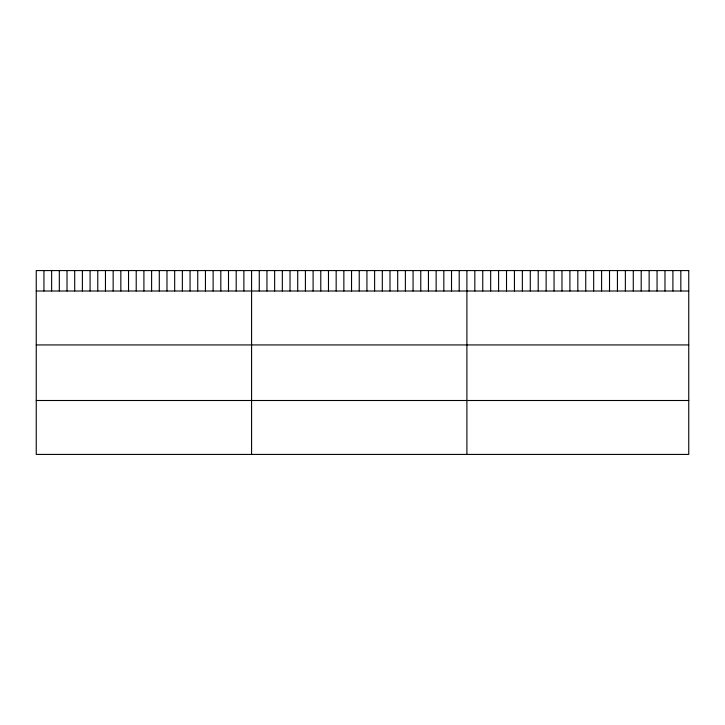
<?xml version="1.0" encoding="UTF-8"?>
<svg xmlns="http://www.w3.org/2000/svg" width="725" height="725" viewBox="0 0 725 725"><rect width="100%" height="100%" fill="white"/><g stroke="black" fill="none" stroke-linecap="round" stroke-linejoin="round"><path stroke-width="1.09" d="M36.25 291.006L688.75 291.006M36.25 344.937L688.75 344.937M36.25 400.499L688.75 400.499M680.829 270.579L680.829 291.006M672.9 270.579L672.9 291.006M664.979 270.579L664.979 291.006M657.058 270.579L657.058 291.006M649.138 270.579L649.138 291.006M641.208 270.579L641.208 291.006M633.287 270.579L633.287 291.006M625.367 270.579L625.367 291.006M617.437 270.579L617.437 291.006M609.517 270.579L609.517 291.006M601.596 270.579L601.596 291.006M593.675 270.579L593.675 291.006M585.746 270.579L585.746 291.006M577.825 270.579L577.825 291.006M569.904 270.579L569.904 291.006M561.975 270.579L561.975 291.006M554.054 270.579L554.054 291.006M546.133 270.579L546.133 291.006M538.213 270.579L538.213 291.006M530.283 270.579L530.283 291.006M522.362 270.579L522.362 291.006M514.442 270.579L514.442 291.006M506.512 270.579L506.512 291.006M498.592 270.579L498.592 291.006M490.671 270.579L490.671 291.006M482.75 270.579L482.75 291.006M474.821 270.579L474.821 291.006M466.9 270.579L466.9 454.421M459.206 270.579L459.206 291.006M451.521 270.579L451.521 291.006M443.827 270.579L443.827 291.006M436.142 270.579L436.142 291.006M428.448 270.579L428.448 291.006M420.763 270.579L420.763 291.006M413.069 270.579L413.069 291.006M405.375 270.579L405.375 291.006M397.69 270.579L397.69 291.006M389.996 270.579L389.996 291.006M382.311 270.579L382.311 291.006M374.617 270.579L374.617 291.006M366.932 270.579L366.932 291.006M359.237 270.579L359.237 291.006M351.543 270.579L351.543 291.006M343.858 270.579L343.858 291.006M336.164 270.579L336.164 291.006M328.479 270.579L328.479 291.006M320.785 270.579L320.785 291.006M313.1 270.579L313.1 291.006M305.406 270.579L305.406 291.006M297.712 270.579L297.712 291.006M290.027 270.579L290.027 291.006M282.333 270.579L282.333 291.006M274.648 270.579L274.648 291.006M266.954 270.579L266.954 291.006M259.269 270.579L259.269 291.006M251.575 270.579L251.575 454.421M243.881 270.579L243.881 291.006M236.196 270.579L236.196 291.006M228.502 270.579L228.502 291.006M220.817 270.579L220.817 291.006M213.123 270.579L213.123 291.006M205.438 270.579L205.438 291.006M197.744 270.579L197.744 291.006M190.05 270.579L190.05 291.006M182.365 270.579L182.365 291.006M174.671 270.579L174.671 291.006M166.986 270.579L166.986 291.006M159.292 270.579L159.292 291.006M151.607 270.579L151.607 291.006M143.913 270.579L143.913 291.006M136.218 270.579L136.218 291.006M128.533 270.579L128.533 291.006M120.839 270.579L120.839 291.006M113.154 270.579L113.154 291.006M105.46 270.579L105.46 291.006M97.775 270.579L97.775 291.006M90.081 270.579L90.081 291.006M82.387 270.579L82.387 291.006M74.702 270.579L74.702 291.006M67.008 270.579L67.008 291.006M59.323 270.579L59.323 291.006M51.629 270.579L51.629 291.006M43.944 270.579L43.944 291.006M688.75 270.579L36.25 270.579L36.25 454.421L688.75 454.421L688.75 270.579"/></g></svg>
